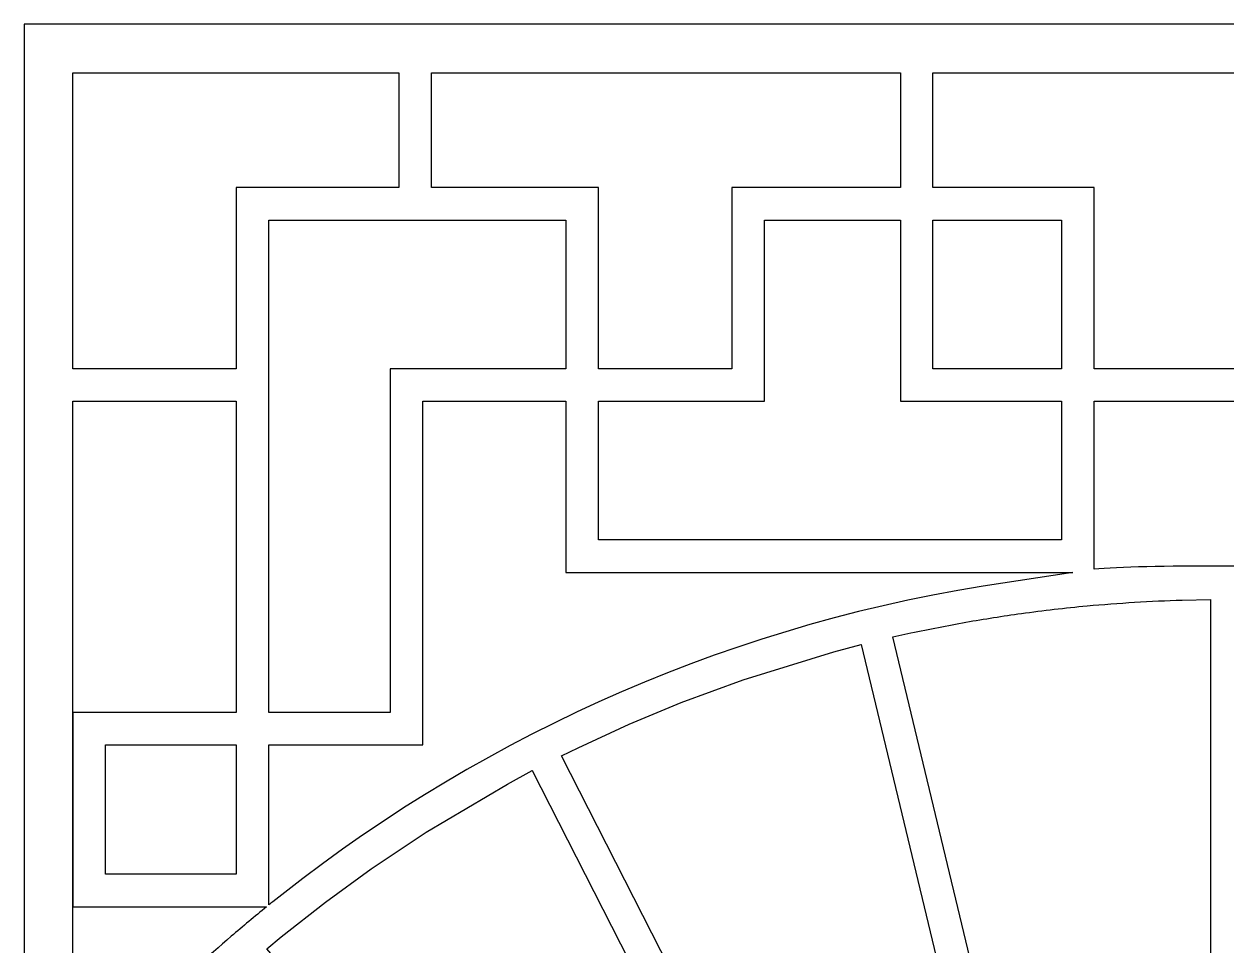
# Model space of a CAD drawing. Header units: centimetres. Extents: x 16.8 to 27, y -1.2 to 9.
# Drawn here: x 16.83 to 21.91, y 5.1 to 9 of the extents above; entities that cross this region are included whole.
import ezdxf

# ---------------------------------------------------------------- set-up
doc = ezdxf.new("R2010")
doc.units = ezdxf.units.CM
doc.header["$MEASUREMENT"] = 0
doc.layers.add('layer 1', color=7, linetype='Continuous')

msp = doc.modelspace()

# ---------------------------------------------------------------- linework, layer by layer
at = {"layer": 'layer 1', "color": 250}
for points, knots in [([(16.82505, 9.00077), (16.82505, 9.00077), (26.99978, 9.00077), (26.99978, 9.00077), (26.99978, 9.00077), (26.99978, 9.00077), (26.99978, -1.17396), (26.99978, -1.17396), (26.99978, -1.17396), (26.99978, -1.17396), (16.82505, -1.17396), (16.82505, -1.17396), (16.82505, -1.17396), (16.82505, -1.17396), (16.82505, 9.00077), (16.82505, 9.00077)], [0, 0, 0, 0, 0.2, 0.2, 0.2, 0.2, 0.4, 0.4, 0.4, 0.4, 0.6, 0.6, 0.6, 0.6, 1, 1, 1, 1]), ([(17.03129, 8.79453), (17.03129, 8.79453), (17.03129, 7.54338), (17.03129, 7.54338), (17.03129, 7.54338), (17.03129, 7.54338), (17.72246, 7.54338), (17.72246, 7.54338), (17.72246, 7.54338), (17.72246, 7.54338), (17.72246, 8.30898), (17.72246, 8.30898), (17.72246, 8.30898), (17.72246, 8.30898), (18.41046, 8.30898), (18.41046, 8.30898), (18.41046, 8.30898), (18.41046, 8.30898), (18.41046, 8.79453), (18.41046, 8.79453), (18.41046, 8.79453), (18.41046, 8.79453), (17.03129, 8.79453), (17.03129, 8.79453)], [0, 0, 0, 0, 0.1428571, 0.1428571, 0.1428571, 0.1428571, 0.2857143, 0.2857143, 0.2857143, 0.2857143, 0.4285714, 0.4285714, 0.4285714, 0.4285714, 0.5714286, 0.5714286, 0.5714286, 0.5714286, 0.7142857, 0.7142857, 0.7142857, 0.7142857, 1, 1, 1, 1]), ([(18.54835, 8.79453), (18.54835, 8.79453), (18.54835, 8.30898), (18.54835, 8.30898), (18.54835, 8.30898), (18.54835, 8.30898), (19.25444, 8.30898), (19.25444, 8.30898), (19.25444, 8.30898), (19.25444, 8.30898), (19.25444, 7.54338), (19.25444, 7.54338), (19.25444, 7.54338), (19.25444, 7.54338), (19.81909, 7.54338), (19.81909, 7.54338), (19.81909, 7.54338), (19.81909, 7.54338), (19.81909, 8.30898), (19.81909, 8.30898), (19.81909, 8.30898), (19.81909, 8.30898), (20.53127, 8.30898), (20.53127, 8.30898), (20.53127, 8.30898), (20.53127, 8.30898), (20.53127, 8.79453), (20.53127, 8.79453), (20.53127, 8.79453), (20.53127, 8.79453), (18.54835, 8.79453), (18.54835, 8.79453)], [0, 0, 0, 0, 0.1111111, 0.1111111, 0.1111111, 0.1111111, 0.2222222, 0.2222222, 0.2222222, 0.2222222, 0.3333333, 0.3333333, 0.3333333, 0.3333333, 0.4444444, 0.4444444, 0.4444444, 0.4444444, 0.5555556, 0.5555556, 0.5555556, 0.5555556, 0.6666667, 0.6666667, 0.6666667, 0.6666667, 0.7777778, 0.7777778, 0.7777778, 0.7777778, 1, 1, 1, 1]), ([(20.66916, 8.79453), (20.66916, 8.79453), (20.66916, 8.30898), (20.66916, 8.30898), (20.66916, 8.30898), (20.66916, 8.30898), (21.35108, 8.30898), (21.35108, 8.30898), (21.35108, 8.30898), (21.35108, 8.30898), (21.35108, 7.54338), (21.35108, 7.54338), (21.35108, 7.54338), (21.35108, 7.54338), (22.47376, 7.54338), (22.47376, 7.54338), (22.47376, 7.54338), (22.47376, 7.54338), (22.47376, 8.30898), (22.47376, 8.30898), (22.47376, 8.30898), (22.47376, 8.30898), (23.15567, 8.30898), (23.15567, 8.30898), (23.15567, 8.30898), (23.15567, 8.30898), (23.15567, 8.79453), (23.15567, 8.79453), (23.15567, 8.79453), (23.15567, 8.79453), (20.66916, 8.79453), (20.66916, 8.79453)], [0, 0, 0, 0, 0.1111111, 0.1111111, 0.1111111, 0.1111111, 0.2222222, 0.2222222, 0.2222222, 0.2222222, 0.3333333, 0.3333333, 0.3333333, 0.3333333, 0.4444444, 0.4444444, 0.4444444, 0.4444444, 0.5555556, 0.5555556, 0.5555556, 0.5555556, 0.6666667, 0.6666667, 0.6666667, 0.6666667, 0.7777778, 0.7777778, 0.7777778, 0.7777778, 1, 1, 1, 1]), ([(19.11654, 7.54338), (19.11654, 7.54338), (19.11654, 8.17108), (19.11654, 8.17108), (19.11654, 8.17108), (19.11654, 8.17108), (17.86035, 8.17108), (17.86035, 8.17108), (17.86035, 8.17108), (17.86035, 8.17108), (17.86035, 6.0898), (17.86035, 6.0898), (17.86035, 6.0898), (17.86035, 6.0898), (18.37356, 6.0898), (18.37356, 6.0898), (18.37356, 6.0898), (18.37356, 6.0898), (18.37356, 7.54338), (18.37356, 7.54338), (18.37356, 7.54338), (18.37356, 7.54338), (19.11654, 7.54338), (19.11654, 7.54338)], [0, 0, 0, 0, 0.1428571, 0.1428571, 0.1428571, 0.1428571, 0.2857143, 0.2857143, 0.2857143, 0.2857143, 0.4285714, 0.4285714, 0.4285714, 0.4285714, 0.5714286, 0.5714286, 0.5714286, 0.5714286, 0.7142857, 0.7142857, 0.7142857, 0.7142857, 1, 1, 1, 1]), ([(21.21318, 7.40549), (21.21318, 7.40549), (20.53127, 7.40549), (20.53127, 7.40549), (20.53127, 7.40549), (20.53127, 7.40549), (20.53127, 8.17108), (20.53127, 8.17108), (20.53127, 8.17108), (20.53127, 8.17108), (19.95699, 8.17108), (19.95699, 8.17108), (19.95699, 8.17108), (19.95699, 8.17108), (19.95699, 7.40549), (19.95699, 7.40549), (19.95699, 7.40549), (19.95699, 7.40549), (19.25444, 7.40549), (19.25444, 7.40549), (19.25444, 7.40549), (19.25444, 7.40549), (19.25444, 6.81932), (19.25444, 6.81932), (19.25444, 6.81932), (19.25444, 6.81932), (21.21318, 6.81932), (21.21318, 6.81932), (21.21318, 6.81932), (21.21318, 6.81932), (21.21318, 7.40549), (21.21318, 7.40549)], [0, 0, 0, 0, 0.1111111, 0.1111111, 0.1111111, 0.1111111, 0.2222222, 0.2222222, 0.2222222, 0.2222222, 0.3333333, 0.3333333, 0.3333333, 0.3333333, 0.4444444, 0.4444444, 0.4444444, 0.4444444, 0.5555556, 0.5555556, 0.5555556, 0.5555556, 0.6666667, 0.6666667, 0.6666667, 0.6666667, 0.7777778, 0.7777778, 0.7777778, 0.7777778, 1, 1, 1, 1]), ([(20.66916, 7.54338), (20.66916, 7.54338), (21.21318, 7.54338), (21.21318, 7.54338), (21.21318, 7.54338), (21.21318, 7.54338), (21.21318, 8.17108), (21.21318, 8.17108), (21.21318, 8.17108), (21.21318, 8.17108), (20.66916, 8.17108), (20.66916, 8.17108), (20.66916, 8.17108), (20.66916, 8.17108), (20.66916, 7.54338), (20.66916, 7.54338)], [0, 0, 0, 0, 0.2, 0.2, 0.2, 0.2, 0.4, 0.4, 0.4, 0.4, 0.6, 0.6, 0.6, 0.6, 1, 1, 1, 1]), ([(17.03129, 6.0898), (17.03129, 6.0898), (17.72246, 6.0898), (17.72246, 6.0898), (17.72246, 6.0898), (17.72246, 6.0898), (17.72246, 7.40549), (17.72246, 7.40549), (17.72246, 7.40549), (17.72246, 7.40549), (17.03129, 7.40549), (17.03129, 7.40549), (17.03129, 7.40549), (17.03129, 7.40549), (17.03129, 6.0898), (17.03129, 6.0898)], [0, 0, 0, 0, 0.2, 0.2, 0.2, 0.2, 0.4, 0.4, 0.4, 0.4, 0.6, 0.6, 0.6, 0.6, 1, 1, 1, 1]), ([(21.26058, 6.68143), (21.26058, 6.68143), (19.11654, 6.68143), (19.11654, 6.68143), (19.11654, 6.68143), (19.11654, 6.68143), (19.11654, 7.40549), (19.11654, 7.40549), (19.11654, 7.40549), (19.11654, 7.40549), (18.51146, 7.40549), (18.51146, 7.40549), (18.51146, 7.40549), (18.51146, 7.40549), (18.51146, 5.95191), (18.51146, 5.95191), (18.51146, 5.95191), (18.51146, 5.95191), (17.86035, 5.95191), (17.86035, 5.95191), (17.86035, 5.95191), (17.86035, 5.95191), (17.86035, 5.27546), (17.86035, 5.27546), (17.86035, 5.27546), (17.86589, 5.28003), (17.87143, 5.28459), (17.87697, 5.28916), (17.87697, 5.28916), (17.87697, 5.28916), (18.00434, 5.38759), (18.00434, 5.38759), (18.00434, 5.38759), (18.00434, 5.38759), (18.08757, 5.44982), (18.08757, 5.44982), (18.08757, 5.44982), (18.08757, 5.44982), (18.17181, 5.51073), (18.17181, 5.51073), (18.17181, 5.51073), (18.17181, 5.51073), (18.25705, 5.57033), (18.25705, 5.57033), (18.25705, 5.57033), (18.25705, 5.57033), (18.34328, 5.62859), (18.34328, 5.62859), (18.34328, 5.62859), (18.34328, 5.62859), (18.43047, 5.68549), (18.43047, 5.68549), (18.43047, 5.68549), (18.43047, 5.68549), (18.51862, 5.74103), (18.51862, 5.74103), (18.51862, 5.74103), (18.51862, 5.74103), (18.60771, 5.79518), (18.60771, 5.79518), (18.60771, 5.79518), (18.60771, 5.79518), (18.69772, 5.84793), (18.69772, 5.84793), (18.69772, 5.84793), (18.69772, 5.84793), (18.78864, 5.89927), (18.78864, 5.89927), (18.78864, 5.89927), (18.78864, 5.89927), (18.88045, 5.94918), (18.88045, 5.94918), (18.88045, 5.94918), (18.88045, 5.94918), (18.97314, 5.99764), (18.97314, 5.99764), (18.97314, 5.99764), (18.97314, 5.99764), (19.06669, 6.04465), (19.06669, 6.04465), (19.06669, 6.04465), (19.06669, 6.04465), (19.16109, 6.09017), (19.16109, 6.09017), (19.16109, 6.09017), (19.16109, 6.09017), (19.25632, 6.1342), (19.25632, 6.1342), (19.25632, 6.1342), (19.25632, 6.1342), (19.35237, 6.17674), (19.35237, 6.17674), (19.35237, 6.17674), (19.35237, 6.17674), (19.44922, 6.21774), (19.44922, 6.21774), (19.44922, 6.21774), (19.44922, 6.21774), (19.54685, 6.25721), (19.54685, 6.25721), (19.54685, 6.25721), (19.54685, 6.25721), (19.64527, 6.29513), (19.64527, 6.29513), (19.64527, 6.29513), (19.64527, 6.29513), (19.74443, 6.33147), (19.74443, 6.33147), (19.74443, 6.33147), (19.74443, 6.33147), (19.84433, 6.36624), (19.84433, 6.36624), (19.84433, 6.36624), (19.84433, 6.36624), (19.94496, 6.39941), (19.94496, 6.39941), (19.94496, 6.39941), (19.94496, 6.39941), (20.0463, 6.43096), (20.0463, 6.43096), (20.0463, 6.43096), (20.0463, 6.43096), (20.14834, 6.46089), (20.14834, 6.46089), (20.14834, 6.46089), (20.14834, 6.46089), (20.25105, 6.48917), (20.25105, 6.48917), (20.25105, 6.48917), (20.25105, 6.48917), (20.35443, 6.51579), (20.35443, 6.51579), (20.35443, 6.51579), (20.35443, 6.51579), (20.45846, 6.54073), (20.45846, 6.54073), (20.45846, 6.54073), (20.45846, 6.54073), (20.56312, 6.56399), (20.56312, 6.56399), (20.56312, 6.56399), (20.56312, 6.56399), (20.66841, 6.58554), (20.66841, 6.58554), (20.66841, 6.58554), (20.66841, 6.58554), (20.7743, 6.60536), (20.7743, 6.60536), (20.7743, 6.60536), (20.7743, 6.60536), (20.88077, 6.62346), (20.88077, 6.62346), (20.88077, 6.62346), (20.88077, 6.62346), (21.26058, 6.68143), (21.26058, 6.68143)], [0, 0, 0, 0, 0.025, 0.025, 0.025, 0.025, 0.05, 0.05, 0.05, 0.05, 0.075, 0.075, 0.075, 0.075, 0.1, 0.1, 0.1, 0.1, 0.125, 0.125, 0.125, 0.125, 0.15, 0.15, 0.15, 0.15, 0.175, 0.175, 0.175, 0.175, 0.2, 0.2, 0.2, 0.2, 0.225, 0.225, 0.225, 0.225, 0.25, 0.25, 0.25, 0.25, 0.275, 0.275, 0.275, 0.275, 0.3, 0.3, 0.3, 0.3, 0.325, 0.325, 0.325, 0.325, 0.35, 0.35, 0.35, 0.35, 0.375, 0.375, 0.375, 0.375, 0.4, 0.4, 0.4, 0.4, 0.425, 0.425, 0.425, 0.425, 0.45, 0.45, 0.45, 0.45, 0.475, 0.475, 0.475, 0.475, 0.5, 0.5, 0.5, 0.5, 0.525, 0.525, 0.525, 0.525, 0.55, 0.55, 0.55, 0.55, 0.575, 0.575, 0.575, 0.575, 0.6, 0.6, 0.6, 0.6, 0.625, 0.625, 0.625, 0.625, 0.65, 0.65, 0.65, 0.65, 0.675, 0.675, 0.675, 0.675, 0.7, 0.7, 0.7, 0.7, 0.725, 0.725, 0.725, 0.725, 0.75, 0.75, 0.75, 0.75, 0.775, 0.775, 0.775, 0.775, 0.8, 0.8, 0.8, 0.8, 0.825, 0.825, 0.825, 0.825, 0.85, 0.85, 0.85, 0.85, 0.875, 0.875, 0.875, 0.875, 0.9, 0.9, 0.9, 0.9, 0.925, 0.925, 0.925, 0.925, 0.95, 0.95, 0.95, 0.95, 1, 1, 1, 1]), ([(22.47376, 6.69525), (22.47376, 6.69525), (22.47376, 7.40549), (22.47376, 7.40549), (22.47376, 7.40549), (22.47376, 7.40549), (21.35108, 7.40549), (21.35108, 7.40549), (21.35108, 7.40549), (21.35108, 7.40549), (21.35108, 6.69524), (21.35108, 6.69524), (21.35108, 6.69524), (21.54841, 6.71405), (22.21241, 6.71267), (22.47376, 6.69525)], [0, 0, 0, 0, 0.2, 0.2, 0.2, 0.2, 0.4, 0.4, 0.4, 0.4, 0.6, 0.6, 0.6, 0.6, 1, 1, 1, 1]), ([(21.84347, 3.11488), (21.84347, 3.11488), (21.84347, 6.5677), (21.84347, 6.5677), (21.84347, 6.5677), (21.84347, 6.5677), (21.72336, 6.56504), (21.72336, 6.56504), (21.72336, 6.56504), (21.58881, 6.56064), (21.45496, 6.55245), (21.32088, 6.54037), (21.32088, 6.54037), (21.22806, 6.53142), (21.13567, 6.52075), (21.04326, 6.50828), (21.04326, 6.50828), (20.96467, 6.49717), (20.88644, 6.48486), (20.80825, 6.47128), (20.80825, 6.47128), (20.73059, 6.45729), (20.65332, 6.44211), (20.57613, 6.42569), (20.57613, 6.42569), (20.57613, 6.42569), (20.49981, 6.40895), (20.49981, 6.40895), (20.49981, 6.40895), (20.49981, 6.40895), (21.30588, 3.05139), (21.30588, 3.05139), (21.30588, 3.05139), (21.3321, 3.05661), (21.35831, 3.06189), (21.38459, 3.06685), (21.38459, 3.06685), (21.38459, 3.06685), (21.7474, 3.11069), (21.7474, 3.11069), (21.7474, 3.11069), (21.7474, 3.11069), (21.84347, 3.11488), (21.84347, 3.11488)], [0, 0, 0, 0, 0.0833333, 0.0833333, 0.0833333, 0.0833333, 0.1666667, 0.1666667, 0.1666667, 0.1666667, 0.25, 0.25, 0.25, 0.25, 0.3333333, 0.3333333, 0.3333333, 0.3333333, 0.4166667, 0.4166667, 0.4166667, 0.4166667, 0.5, 0.5, 0.5, 0.5, 0.5833333, 0.5833333, 0.5833333, 0.5833333, 0.6666667, 0.6666667, 0.6666667, 0.6666667, 0.75, 0.75, 0.75, 0.75, 0.8333333, 0.8333333, 0.8333333, 0.8333333, 1, 1, 1, 1]), ([(21.17182, 3.01914), (21.17182, 3.01914), (20.36576, 6.3766), (20.36576, 6.3766), (20.36576, 6.3766), (20.36576, 6.3766), (20.25023, 6.34601), (20.25023, 6.34601), (20.25023, 6.34601), (20.25023, 6.34601), (19.86664, 6.22808), (19.86664, 6.22808), (19.86664, 6.22808), (19.86664, 6.22808), (19.60441, 6.13163), (19.60441, 6.13163), (19.60441, 6.13163), (19.60441, 6.13163), (19.38402, 6.0401), (19.38402, 6.0401), (19.38402, 6.0401), (19.38402, 6.0401), (19.16787, 5.9406), (19.16787, 5.9406), (19.16787, 5.9406), (19.16787, 5.9406), (19.09742, 5.90627), (19.09742, 5.90627), (19.09742, 5.90627), (19.09742, 5.90627), (20.66435, 2.83101), (20.66435, 2.83101), (20.66435, 2.83101), (20.6887, 2.8423), (20.71303, 2.85364), (20.73749, 2.86469), (20.73749, 2.86469), (20.84913, 2.9144), (20.96294, 2.95695), (21.07982, 2.99264), (21.07982, 2.99264), (21.07982, 2.99264), (21.17182, 3.01914), (21.17182, 3.01914)], [0, 0, 0, 0, 0.0833333, 0.0833333, 0.0833333, 0.0833333, 0.1666667, 0.1666667, 0.1666667, 0.1666667, 0.25, 0.25, 0.25, 0.25, 0.3333333, 0.3333333, 0.3333333, 0.3333333, 0.4166667, 0.4166667, 0.4166667, 0.4166667, 0.5, 0.5, 0.5, 0.5, 0.5833333, 0.5833333, 0.5833333, 0.5833333, 0.6666667, 0.6666667, 0.6666667, 0.6666667, 0.75, 0.75, 0.75, 0.75, 0.8333333, 0.8333333, 0.8333333, 0.8333333, 1, 1, 1, 1]), ([(17.03129, 6.0898), (17.03129, 6.0898), (17.03129, 5.26763), (17.03129, 5.26763), (17.03129, 5.26763), (17.03129, 5.26763), (17.03129, 6.0898), (17.03129, 6.0898)], [0, 0, 0, 0, 0.3333333, 0.3333333, 0.3333333, 0.3333333, 1, 1, 1, 1]), ([(17.16879, 5.95191), (17.16879, 5.95191), (17.16879, 5.40552), (17.16879, 5.40552), (17.16879, 5.40552), (17.16879, 5.40552), (17.72246, 5.40552), (17.72246, 5.40552), (17.72246, 5.40552), (17.72246, 5.40552), (17.72246, 5.95191), (17.72246, 5.95191), (17.72246, 5.95191), (17.72246, 5.95191), (17.16879, 5.95191), (17.16879, 5.95191)], [0, 0, 0, 0, 0.2, 0.2, 0.2, 0.2, 0.4, 0.4, 0.4, 0.4, 0.6, 0.6, 0.6, 0.6, 1, 1, 1, 1]), ([(17.85188, 5.0901), (17.85188, 5.0901), (20.09243, 2.46675), (20.09243, 2.46675), (20.09243, 2.46675), (20.11353, 2.48342), (20.13458, 2.50013), (20.15584, 2.51659), (20.15584, 2.51659), (20.2528, 2.5909), (20.35351, 2.65884), (20.45873, 2.7209), (20.45873, 2.7209), (20.45873, 2.7209), (20.54164, 2.76808), (20.54164, 2.76808), (20.54164, 2.76808), (20.54164, 2.76808), (18.9747, 5.84337), (18.9747, 5.84337), (18.9747, 5.84337), (18.9747, 5.84337), (18.86999, 5.78673), (18.86999, 5.78673), (18.86999, 5.78673), (18.86999, 5.78673), (18.52604, 5.58303), (18.52604, 5.58303), (18.52604, 5.58303), (18.52604, 5.58303), (18.29371, 5.42814), (18.29371, 5.42814), (18.29371, 5.42814), (18.29371, 5.42814), (18.10038, 5.28757), (18.10038, 5.28757), (18.10038, 5.28757), (18.10038, 5.28757), (17.91261, 5.14), (17.91261, 5.14), (17.91261, 5.14), (17.91261, 5.14), (17.85188, 5.0901), (17.85188, 5.0901)], [0, 0, 0, 0, 0.0833333, 0.0833333, 0.0833333, 0.0833333, 0.1666667, 0.1666667, 0.1666667, 0.1666667, 0.25, 0.25, 0.25, 0.25, 0.3333333, 0.3333333, 0.3333333, 0.3333333, 0.4166667, 0.4166667, 0.4166667, 0.4166667, 0.5, 0.5, 0.5, 0.5, 0.5833333, 0.5833333, 0.5833333, 0.5833333, 0.6666667, 0.6666667, 0.6666667, 0.6666667, 0.75, 0.75, 0.75, 0.75, 0.8333333, 0.8333333, 0.8333333, 0.8333333, 1, 1, 1, 1]), ([(17.85085, 5.26763), (17.85085, 5.26763), (17.03129, 5.26763), (17.03129, 5.26763), (17.03129, 5.26763), (17.03129, 5.26763), (17.03129, 3.33029), (17.03129, 3.33029), (17.03129, 3.33029), (17.03129, 3.33029), (18.4863, 3.33029), (18.4863, 3.33029), (18.4863, 3.33029), (18.03527, 3.75089), (17.58425, 4.17151), (17.1332, 4.59208), (17.1332, 4.59208), (17.31133, 4.78698), (17.5014, 4.97044), (17.70144, 5.14277), (17.70144, 5.14277), (17.75079, 5.18498), (17.80076, 5.22633), (17.85085, 5.26763)], [0, 0, 0, 0, 0.1428571, 0.1428571, 0.1428571, 0.1428571, 0.2857143, 0.2857143, 0.2857143, 0.2857143, 0.4285714, 0.4285714, 0.4285714, 0.4285714, 0.5714286, 0.5714286, 0.5714286, 0.5714286, 0.7142857, 0.7142857, 0.7142857, 0.7142857, 1, 1, 1, 1])]:
    msp.add_open_spline(points, degree=3, knots=knots, dxfattribs=at)
at = {"layer": 'layer 1', "color": 250, "lineweight": 9}
for points, knots in [([(16.82505, 9.00077), (16.82505, 9.00077), (26.99978, 9.00077), (26.99978, 9.00077), (26.99978, 9.00077), (26.99978, 9.00077), (26.99978, -1.17396), (26.99978, -1.17396), (26.99978, -1.17396), (26.99978, -1.17396), (16.82505, -1.17396), (16.82505, -1.17396), (16.82505, -1.17396), (16.82505, -1.17396), (16.82505, 9.00077), (16.82505, 9.00077)], [0, 0, 0, 0, 0.2, 0.2, 0.2, 0.2, 0.4, 0.4, 0.4, 0.4, 0.6, 0.6, 0.6, 0.6, 1, 1, 1, 1]), ([(17.03129, 8.79453), (17.03129, 8.79453), (17.03129, 7.54338), (17.03129, 7.54338), (17.03129, 7.54338), (17.03129, 7.54338), (17.72246, 7.54338), (17.72246, 7.54338), (17.72246, 7.54338), (17.72246, 7.54338), (17.72246, 8.30898), (17.72246, 8.30898), (17.72246, 8.30898), (17.72246, 8.30898), (18.41046, 8.30898), (18.41046, 8.30898), (18.41046, 8.30898), (18.41046, 8.30898), (18.41046, 8.79453), (18.41046, 8.79453), (18.41046, 8.79453), (18.41046, 8.79453), (17.03129, 8.79453), (17.03129, 8.79453)], [0, 0, 0, 0, 0.1428571, 0.1428571, 0.1428571, 0.1428571, 0.2857143, 0.2857143, 0.2857143, 0.2857143, 0.4285714, 0.4285714, 0.4285714, 0.4285714, 0.5714286, 0.5714286, 0.5714286, 0.5714286, 0.7142857, 0.7142857, 0.7142857, 0.7142857, 1, 1, 1, 1]), ([(18.54835, 8.79453), (18.54835, 8.79453), (18.54835, 8.30898), (18.54835, 8.30898), (18.54835, 8.30898), (18.54835, 8.30898), (19.25444, 8.30898), (19.25444, 8.30898), (19.25444, 8.30898), (19.25444, 8.30898), (19.25444, 7.54338), (19.25444, 7.54338), (19.25444, 7.54338), (19.25444, 7.54338), (19.81909, 7.54338), (19.81909, 7.54338), (19.81909, 7.54338), (19.81909, 7.54338), (19.81909, 8.30898), (19.81909, 8.30898), (19.81909, 8.30898), (19.81909, 8.30898), (20.53127, 8.30898), (20.53127, 8.30898), (20.53127, 8.30898), (20.53127, 8.30898), (20.53127, 8.79453), (20.53127, 8.79453), (20.53127, 8.79453), (20.53127, 8.79453), (18.54835, 8.79453), (18.54835, 8.79453)], [0, 0, 0, 0, 0.1111111, 0.1111111, 0.1111111, 0.1111111, 0.2222222, 0.2222222, 0.2222222, 0.2222222, 0.3333333, 0.3333333, 0.3333333, 0.3333333, 0.4444444, 0.4444444, 0.4444444, 0.4444444, 0.5555556, 0.5555556, 0.5555556, 0.5555556, 0.6666667, 0.6666667, 0.6666667, 0.6666667, 0.7777778, 0.7777778, 0.7777778, 0.7777778, 1, 1, 1, 1]), ([(20.66916, 8.79453), (20.66916, 8.79453), (20.66916, 8.30898), (20.66916, 8.30898), (20.66916, 8.30898), (20.66916, 8.30898), (21.35108, 8.30898), (21.35108, 8.30898), (21.35108, 8.30898), (21.35108, 8.30898), (21.35108, 7.54338), (21.35108, 7.54338), (21.35108, 7.54338), (21.35108, 7.54338), (22.47376, 7.54338), (22.47376, 7.54338), (22.47376, 7.54338), (22.47376, 7.54338), (22.47376, 8.30898), (22.47376, 8.30898), (22.47376, 8.30898), (22.47376, 8.30898), (23.15567, 8.30898), (23.15567, 8.30898), (23.15567, 8.30898), (23.15567, 8.30898), (23.15567, 8.79453), (23.15567, 8.79453), (23.15567, 8.79453), (23.15567, 8.79453), (20.66916, 8.79453), (20.66916, 8.79453)], [0, 0, 0, 0, 0.1111111, 0.1111111, 0.1111111, 0.1111111, 0.2222222, 0.2222222, 0.2222222, 0.2222222, 0.3333333, 0.3333333, 0.3333333, 0.3333333, 0.4444444, 0.4444444, 0.4444444, 0.4444444, 0.5555556, 0.5555556, 0.5555556, 0.5555556, 0.6666667, 0.6666667, 0.6666667, 0.6666667, 0.7777778, 0.7777778, 0.7777778, 0.7777778, 1, 1, 1, 1]), ([(19.11654, 7.54338), (19.11654, 7.54338), (19.11654, 8.17108), (19.11654, 8.17108), (19.11654, 8.17108), (19.11654, 8.17108), (17.86035, 8.17108), (17.86035, 8.17108), (17.86035, 8.17108), (17.86035, 8.17108), (17.86035, 6.0898), (17.86035, 6.0898), (17.86035, 6.0898), (17.86035, 6.0898), (18.37356, 6.0898), (18.37356, 6.0898), (18.37356, 6.0898), (18.37356, 6.0898), (18.37356, 7.54338), (18.37356, 7.54338), (18.37356, 7.54338), (18.37356, 7.54338), (19.11654, 7.54338), (19.11654, 7.54338)], [0, 0, 0, 0, 0.1428571, 0.1428571, 0.1428571, 0.1428571, 0.2857143, 0.2857143, 0.2857143, 0.2857143, 0.4285714, 0.4285714, 0.4285714, 0.4285714, 0.5714286, 0.5714286, 0.5714286, 0.5714286, 0.7142857, 0.7142857, 0.7142857, 0.7142857, 1, 1, 1, 1]), ([(21.21318, 7.40549), (21.21318, 7.40549), (20.53127, 7.40549), (20.53127, 7.40549), (20.53127, 7.40549), (20.53127, 7.40549), (20.53127, 8.17108), (20.53127, 8.17108), (20.53127, 8.17108), (20.53127, 8.17108), (19.95699, 8.17108), (19.95699, 8.17108), (19.95699, 8.17108), (19.95699, 8.17108), (19.95699, 7.40549), (19.95699, 7.40549), (19.95699, 7.40549), (19.95699, 7.40549), (19.25444, 7.40549), (19.25444, 7.40549), (19.25444, 7.40549), (19.25444, 7.40549), (19.25444, 6.81932), (19.25444, 6.81932), (19.25444, 6.81932), (19.25444, 6.81932), (21.21318, 6.81932), (21.21318, 6.81932), (21.21318, 6.81932), (21.21318, 6.81932), (21.21318, 7.40549), (21.21318, 7.40549)], [0, 0, 0, 0, 0.1111111, 0.1111111, 0.1111111, 0.1111111, 0.2222222, 0.2222222, 0.2222222, 0.2222222, 0.3333333, 0.3333333, 0.3333333, 0.3333333, 0.4444444, 0.4444444, 0.4444444, 0.4444444, 0.5555556, 0.5555556, 0.5555556, 0.5555556, 0.6666667, 0.6666667, 0.6666667, 0.6666667, 0.7777778, 0.7777778, 0.7777778, 0.7777778, 1, 1, 1, 1]), ([(20.66916, 7.54338), (20.66916, 7.54338), (21.21318, 7.54338), (21.21318, 7.54338), (21.21318, 7.54338), (21.21318, 7.54338), (21.21318, 8.17108), (21.21318, 8.17108), (21.21318, 8.17108), (21.21318, 8.17108), (20.66916, 8.17108), (20.66916, 8.17108), (20.66916, 8.17108), (20.66916, 8.17108), (20.66916, 7.54338), (20.66916, 7.54338)], [0, 0, 0, 0, 0.2, 0.2, 0.2, 0.2, 0.4, 0.4, 0.4, 0.4, 0.6, 0.6, 0.6, 0.6, 1, 1, 1, 1]), ([(17.03129, 6.0898), (17.03129, 6.0898), (17.72246, 6.0898), (17.72246, 6.0898), (17.72246, 6.0898), (17.72246, 6.0898), (17.72246, 7.40549), (17.72246, 7.40549), (17.72246, 7.40549), (17.72246, 7.40549), (17.03129, 7.40549), (17.03129, 7.40549), (17.03129, 7.40549), (17.03129, 7.40549), (17.03129, 6.0898), (17.03129, 6.0898)], [0, 0, 0, 0, 0.2, 0.2, 0.2, 0.2, 0.4, 0.4, 0.4, 0.4, 0.6, 0.6, 0.6, 0.6, 1, 1, 1, 1]), ([(21.26058, 6.68143), (21.26058, 6.68143), (19.11654, 6.68143), (19.11654, 6.68143), (19.11654, 6.68143), (19.11654, 6.68143), (19.11654, 7.40549), (19.11654, 7.40549), (19.11654, 7.40549), (19.11654, 7.40549), (18.51146, 7.40549), (18.51146, 7.40549), (18.51146, 7.40549), (18.51146, 7.40549), (18.51146, 5.95191), (18.51146, 5.95191), (18.51146, 5.95191), (18.51146, 5.95191), (17.86035, 5.95191), (17.86035, 5.95191), (17.86035, 5.95191), (17.86035, 5.95191), (17.86035, 5.27546), (17.86035, 5.27546), (17.86035, 5.27546), (17.86589, 5.28003), (17.87143, 5.28459), (17.87697, 5.28916), (17.87697, 5.28916), (17.87697, 5.28916), (18.00434, 5.38759), (18.00434, 5.38759), (18.00434, 5.38759), (18.00434, 5.38759), (18.08757, 5.44982), (18.08757, 5.44982), (18.08757, 5.44982), (18.08757, 5.44982), (18.17181, 5.51073), (18.17181, 5.51073), (18.17181, 5.51073), (18.17181, 5.51073), (18.25705, 5.57033), (18.25705, 5.57033), (18.25705, 5.57033), (18.25705, 5.57033), (18.34328, 5.62859), (18.34328, 5.62859), (18.34328, 5.62859), (18.34328, 5.62859), (18.43047, 5.68549), (18.43047, 5.68549), (18.43047, 5.68549), (18.43047, 5.68549), (18.51862, 5.74103), (18.51862, 5.74103), (18.51862, 5.74103), (18.51862, 5.74103), (18.60771, 5.79518), (18.60771, 5.79518), (18.60771, 5.79518), (18.60771, 5.79518), (18.69772, 5.84793), (18.69772, 5.84793), (18.69772, 5.84793), (18.69772, 5.84793), (18.78864, 5.89927), (18.78864, 5.89927), (18.78864, 5.89927), (18.78864, 5.89927), (18.88045, 5.94918), (18.88045, 5.94918), (18.88045, 5.94918), (18.88045, 5.94918), (18.97314, 5.99764), (18.97314, 5.99764), (18.97314, 5.99764), (18.97314, 5.99764), (19.06669, 6.04465), (19.06669, 6.04465), (19.06669, 6.04465), (19.06669, 6.04465), (19.16109, 6.09017), (19.16109, 6.09017), (19.16109, 6.09017), (19.16109, 6.09017), (19.25632, 6.1342), (19.25632, 6.1342), (19.25632, 6.1342), (19.25632, 6.1342), (19.35237, 6.17674), (19.35237, 6.17674), (19.35237, 6.17674), (19.35237, 6.17674), (19.44922, 6.21774), (19.44922, 6.21774), (19.44922, 6.21774), (19.44922, 6.21774), (19.54685, 6.25721), (19.54685, 6.25721), (19.54685, 6.25721), (19.54685, 6.25721), (19.64527, 6.29513), (19.64527, 6.29513), (19.64527, 6.29513), (19.64527, 6.29513), (19.74443, 6.33147), (19.74443, 6.33147), (19.74443, 6.33147), (19.74443, 6.33147), (19.84433, 6.36624), (19.84433, 6.36624), (19.84433, 6.36624), (19.84433, 6.36624), (19.94496, 6.39941), (19.94496, 6.39941), (19.94496, 6.39941), (19.94496, 6.39941), (20.0463, 6.43096), (20.0463, 6.43096), (20.0463, 6.43096), (20.0463, 6.43096), (20.14834, 6.46089), (20.14834, 6.46089), (20.14834, 6.46089), (20.14834, 6.46089), (20.25105, 6.48917), (20.25105, 6.48917), (20.25105, 6.48917), (20.25105, 6.48917), (20.35443, 6.51579), (20.35443, 6.51579), (20.35443, 6.51579), (20.35443, 6.51579), (20.45846, 6.54073), (20.45846, 6.54073), (20.45846, 6.54073), (20.45846, 6.54073), (20.56312, 6.56399), (20.56312, 6.56399), (20.56312, 6.56399), (20.56312, 6.56399), (20.66841, 6.58554), (20.66841, 6.58554), (20.66841, 6.58554), (20.66841, 6.58554), (20.7743, 6.60536), (20.7743, 6.60536), (20.7743, 6.60536), (20.7743, 6.60536), (20.88077, 6.62346), (20.88077, 6.62346), (20.88077, 6.62346), (20.88077, 6.62346), (21.26058, 6.68143), (21.26058, 6.68143)], [0, 0, 0, 0, 0.025, 0.025, 0.025, 0.025, 0.05, 0.05, 0.05, 0.05, 0.075, 0.075, 0.075, 0.075, 0.1, 0.1, 0.1, 0.1, 0.125, 0.125, 0.125, 0.125, 0.15, 0.15, 0.15, 0.15, 0.175, 0.175, 0.175, 0.175, 0.2, 0.2, 0.2, 0.2, 0.225, 0.225, 0.225, 0.225, 0.25, 0.25, 0.25, 0.25, 0.275, 0.275, 0.275, 0.275, 0.3, 0.3, 0.3, 0.3, 0.325, 0.325, 0.325, 0.325, 0.35, 0.35, 0.35, 0.35, 0.375, 0.375, 0.375, 0.375, 0.4, 0.4, 0.4, 0.4, 0.425, 0.425, 0.425, 0.425, 0.45, 0.45, 0.45, 0.45, 0.475, 0.475, 0.475, 0.475, 0.5, 0.5, 0.5, 0.5, 0.525, 0.525, 0.525, 0.525, 0.55, 0.55, 0.55, 0.55, 0.575, 0.575, 0.575, 0.575, 0.6, 0.6, 0.6, 0.6, 0.625, 0.625, 0.625, 0.625, 0.65, 0.65, 0.65, 0.65, 0.675, 0.675, 0.675, 0.675, 0.7, 0.7, 0.7, 0.7, 0.725, 0.725, 0.725, 0.725, 0.75, 0.75, 0.75, 0.75, 0.775, 0.775, 0.775, 0.775, 0.8, 0.8, 0.8, 0.8, 0.825, 0.825, 0.825, 0.825, 0.85, 0.85, 0.85, 0.85, 0.875, 0.875, 0.875, 0.875, 0.9, 0.9, 0.9, 0.9, 0.925, 0.925, 0.925, 0.925, 0.95, 0.95, 0.95, 0.95, 1, 1, 1, 1]), ([(22.47376, 6.69525), (22.47376, 6.69525), (22.47376, 7.40549), (22.47376, 7.40549), (22.47376, 7.40549), (22.47376, 7.40549), (21.35108, 7.40549), (21.35108, 7.40549), (21.35108, 7.40549), (21.35108, 7.40549), (21.35108, 6.69524), (21.35108, 6.69524), (21.35108, 6.69524), (21.54841, 6.71405), (22.21241, 6.71267), (22.47376, 6.69525)], [0, 0, 0, 0, 0.2, 0.2, 0.2, 0.2, 0.4, 0.4, 0.4, 0.4, 0.6, 0.6, 0.6, 0.6, 1, 1, 1, 1]), ([(21.84347, 3.11488), (21.84347, 3.11488), (21.84347, 6.5677), (21.84347, 6.5677), (21.84347, 6.5677), (21.84347, 6.5677), (21.72336, 6.56504), (21.72336, 6.56504), (21.72336, 6.56504), (21.58881, 6.56064), (21.45496, 6.55245), (21.32088, 6.54037), (21.32088, 6.54037), (21.22806, 6.53142), (21.13567, 6.52075), (21.04326, 6.50828), (21.04326, 6.50828), (20.96467, 6.49717), (20.88644, 6.48486), (20.80825, 6.47128), (20.80825, 6.47128), (20.73059, 6.45729), (20.65332, 6.44211), (20.57613, 6.42569), (20.57613, 6.42569), (20.57613, 6.42569), (20.49981, 6.40895), (20.49981, 6.40895), (20.49981, 6.40895), (20.49981, 6.40895), (21.30588, 3.05139), (21.30588, 3.05139), (21.30588, 3.05139), (21.3321, 3.05661), (21.35831, 3.06189), (21.38459, 3.06685), (21.38459, 3.06685), (21.38459, 3.06685), (21.7474, 3.11069), (21.7474, 3.11069), (21.7474, 3.11069), (21.7474, 3.11069), (21.84347, 3.11488), (21.84347, 3.11488)], [0, 0, 0, 0, 0.0833333, 0.0833333, 0.0833333, 0.0833333, 0.1666667, 0.1666667, 0.1666667, 0.1666667, 0.25, 0.25, 0.25, 0.25, 0.3333333, 0.3333333, 0.3333333, 0.3333333, 0.4166667, 0.4166667, 0.4166667, 0.4166667, 0.5, 0.5, 0.5, 0.5, 0.5833333, 0.5833333, 0.5833333, 0.5833333, 0.6666667, 0.6666667, 0.6666667, 0.6666667, 0.75, 0.75, 0.75, 0.75, 0.8333333, 0.8333333, 0.8333333, 0.8333333, 1, 1, 1, 1]), ([(21.17182, 3.01914), (21.17182, 3.01914), (20.36576, 6.3766), (20.36576, 6.3766), (20.36576, 6.3766), (20.36576, 6.3766), (20.25023, 6.34601), (20.25023, 6.34601), (20.25023, 6.34601), (20.25023, 6.34601), (19.86664, 6.22808), (19.86664, 6.22808), (19.86664, 6.22808), (19.86664, 6.22808), (19.60441, 6.13163), (19.60441, 6.13163), (19.60441, 6.13163), (19.60441, 6.13163), (19.38402, 6.0401), (19.38402, 6.0401), (19.38402, 6.0401), (19.38402, 6.0401), (19.16787, 5.9406), (19.16787, 5.9406), (19.16787, 5.9406), (19.16787, 5.9406), (19.09742, 5.90627), (19.09742, 5.90627), (19.09742, 5.90627), (19.09742, 5.90627), (20.66435, 2.83101), (20.66435, 2.83101), (20.66435, 2.83101), (20.6887, 2.8423), (20.71303, 2.85364), (20.73749, 2.86469), (20.73749, 2.86469), (20.84913, 2.9144), (20.96294, 2.95695), (21.07982, 2.99264), (21.07982, 2.99264), (21.07982, 2.99264), (21.17182, 3.01914), (21.17182, 3.01914)], [0, 0, 0, 0, 0.0833333, 0.0833333, 0.0833333, 0.0833333, 0.1666667, 0.1666667, 0.1666667, 0.1666667, 0.25, 0.25, 0.25, 0.25, 0.3333333, 0.3333333, 0.3333333, 0.3333333, 0.4166667, 0.4166667, 0.4166667, 0.4166667, 0.5, 0.5, 0.5, 0.5, 0.5833333, 0.5833333, 0.5833333, 0.5833333, 0.6666667, 0.6666667, 0.6666667, 0.6666667, 0.75, 0.75, 0.75, 0.75, 0.8333333, 0.8333333, 0.8333333, 0.8333333, 1, 1, 1, 1]), ([(17.16879, 5.95191), (17.16879, 5.95191), (17.16879, 5.40552), (17.16879, 5.40552), (17.16879, 5.40552), (17.16879, 5.40552), (17.72246, 5.40552), (17.72246, 5.40552), (17.72246, 5.40552), (17.72246, 5.40552), (17.72246, 5.95191), (17.72246, 5.95191), (17.72246, 5.95191), (17.72246, 5.95191), (17.16879, 5.95191), (17.16879, 5.95191)], [0, 0, 0, 0, 0.2, 0.2, 0.2, 0.2, 0.4, 0.4, 0.4, 0.4, 0.6, 0.6, 0.6, 0.6, 1, 1, 1, 1]), ([(17.85188, 5.0901), (17.85188, 5.0901), (20.09243, 2.46675), (20.09243, 2.46675), (20.09243, 2.46675), (20.11353, 2.48342), (20.13458, 2.50013), (20.15584, 2.51659), (20.15584, 2.51659), (20.2528, 2.5909), (20.35351, 2.65884), (20.45873, 2.7209), (20.45873, 2.7209), (20.45873, 2.7209), (20.54164, 2.76808), (20.54164, 2.76808), (20.54164, 2.76808), (20.54164, 2.76808), (18.9747, 5.84337), (18.9747, 5.84337), (18.9747, 5.84337), (18.9747, 5.84337), (18.86999, 5.78673), (18.86999, 5.78673), (18.86999, 5.78673), (18.86999, 5.78673), (18.52604, 5.58303), (18.52604, 5.58303), (18.52604, 5.58303), (18.52604, 5.58303), (18.29371, 5.42814), (18.29371, 5.42814), (18.29371, 5.42814), (18.29371, 5.42814), (18.10038, 5.28757), (18.10038, 5.28757), (18.10038, 5.28757), (18.10038, 5.28757), (17.91261, 5.14), (17.91261, 5.14), (17.91261, 5.14), (17.91261, 5.14), (17.85188, 5.0901), (17.85188, 5.0901)], [0, 0, 0, 0, 0.0833333, 0.0833333, 0.0833333, 0.0833333, 0.1666667, 0.1666667, 0.1666667, 0.1666667, 0.25, 0.25, 0.25, 0.25, 0.3333333, 0.3333333, 0.3333333, 0.3333333, 0.4166667, 0.4166667, 0.4166667, 0.4166667, 0.5, 0.5, 0.5, 0.5, 0.5833333, 0.5833333, 0.5833333, 0.5833333, 0.6666667, 0.6666667, 0.6666667, 0.6666667, 0.75, 0.75, 0.75, 0.75, 0.8333333, 0.8333333, 0.8333333, 0.8333333, 1, 1, 1, 1]), ([(17.85085, 5.26763), (17.85085, 5.26763), (17.03129, 5.26763), (17.03129, 5.26763), (17.03129, 5.26763), (17.03129, 5.26763), (17.03129, 3.33029), (17.03129, 3.33029), (17.03129, 3.33029), (17.03129, 3.33029), (18.4863, 3.33029), (18.4863, 3.33029), (18.4863, 3.33029), (18.03527, 3.75089), (17.58425, 4.17151), (17.1332, 4.59208), (17.1332, 4.59208), (17.31133, 4.78698), (17.5014, 4.97044), (17.70144, 5.14277), (17.70144, 5.14277), (17.75079, 5.18498), (17.80076, 5.22633), (17.85085, 5.26763)], [0, 0, 0, 0, 0.1428571, 0.1428571, 0.1428571, 0.1428571, 0.2857143, 0.2857143, 0.2857143, 0.2857143, 0.4285714, 0.4285714, 0.4285714, 0.4285714, 0.5714286, 0.5714286, 0.5714286, 0.5714286, 0.7142857, 0.7142857, 0.7142857, 0.7142857, 1, 1, 1, 1])]:
    msp.add_open_spline(points, degree=3, knots=knots, dxfattribs=at)
msp.add_open_spline([(17.03129, 6.0898), (17.03129, 6.0898), (17.03129, 5.26763), (17.03129, 5.26763)], degree=3, dxfattribs=at)

doc.saveas('drawing.dxf')
